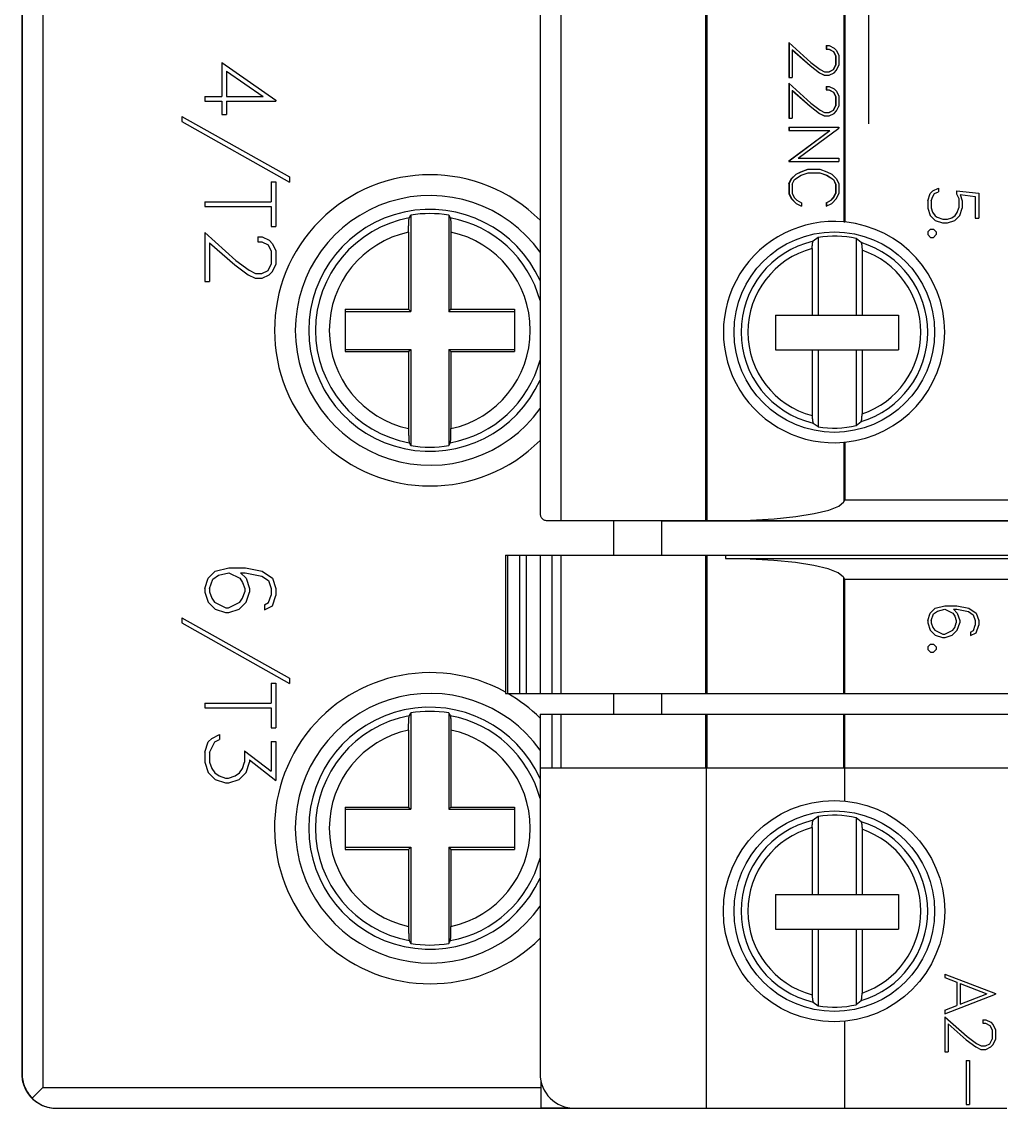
# Model space of a CAD drawing. Header units: millimetres. Extents: x -72 to 2978, y -1067 to 2817.
# Drawn here: x 479.84 to 508.17, y 262.13 to 293.56 of the extents above; entities that cross this region are included whole.
import ezdxf

# ---------------------------------------------------------------- set-up
doc = ezdxf.new("R2010")
doc.units = ezdxf.units.MM
doc.layers.add('10000_FRONT', color=7, linetype='Continuous')

msp = doc.modelspace()

# ---------------------------------------------------------------- linework, layer by layer
msp.add_line((504.345, 290.605), (504.345, 297.454))
at = {"layer": '10000_FRONT', "color": 7, "linetype": 'Continuous', "lineweight": 25}
for p, q in [((495.435, 307.046), (495.435, 279.129)), ((499.619, 307.129), (499.619, 279.129)), ((499.653, 307.129), (499.653, 279.129)), ((480.455, 306.529), (480.455, 262.729)), ((479.845, 306.129), (479.845, 263.139)), ((479.855, 306.129), (479.855, 263.129)), ((494.835, 306.129), (494.835, 279.329)), ((503.616, 298.242), (503.616, 287.767)), ((503.651, 298.245), (503.651, 287.764)), ((502.029, 292.952), (502.029, 291.941)), ((502.029, 292.952), (502.662, 292.38)), ((502.035, 292.947), (502.035, 291.941)), ((502.125, 292.744), (502.125, 291.941)), ((502.125, 292.744), (502.641, 292.288)), ((502.125, 292.744), (502.131, 292.744)), ((502.131, 292.744), (502.647, 292.288)), ((503.11, 292.864), (503.11, 292.765)), ((503.11, 292.864), (503.197, 292.864)), ((503.11, 292.765), (503.195, 292.765)), ((503.115, 292.864), (503.115, 292.765)), ((503.189, 292.765), (503.316, 292.699)), ((503.195, 292.765), (503.322, 292.699)), ((503.197, 292.864), (503.338, 292.794)), ((503.316, 292.699), (503.38, 292.57)), ((503.316, 292.699), (503.322, 292.699)), ((503.322, 292.699), (503.386, 292.57)), ((503.338, 292.794), (503.408, 292.721)), ((503.408, 292.721), (503.477, 292.578)), ((485.629, 292.379), (485.629, 291.394)), ((485.629, 292.379), (487.197, 291.29)), ((502.641, 292.288), (502.913, 292.08)), ((502.641, 292.288), (502.647, 292.288)), ((502.647, 292.288), (502.919, 292.08)), ((502.662, 292.38), (502.93, 292.176)), ((503.316, 292.174), (503.38, 292.304)), ((503.322, 292.174), (503.386, 292.304)), ((503.38, 292.57), (503.38, 292.304)), ((503.38, 292.57), (503.386, 292.57)), ((503.38, 292.304), (503.386, 292.304)), ((503.386, 292.57), (503.386, 292.304)), ((503.407, 292.153), (503.477, 292.296)), ((503.477, 292.578), (503.477, 292.296)), ((485.766, 292.13), (485.766, 291.394)), ((485.766, 292.13), (486.825, 291.394)), ((502.913, 292.08), (503.052, 292.009)), ((502.913, 292.08), (502.919, 292.08)), ((502.919, 292.08), (503.058, 292.009)), ((502.93, 292.176), (503.062, 292.11)), ((503.052, 292.009), (503.195, 292.009)), ((503.062, 292.11), (503.195, 292.11)), ((503.189, 292.11), (503.316, 292.174)), ((503.195, 292.11), (503.322, 292.174)), ((503.195, 292.009), (503.336, 292.08)), ((503.316, 292.174), (503.322, 292.174)), ((503.336, 292.08), (503.407, 292.153)), ((502.029, 291.941), (502.125, 291.941)), ((502.029, 291.775), (502.029, 290.764)), ((502.029, 291.775), (502.662, 291.203)), ((502.035, 291.769), (502.035, 290.764)), ((503.11, 291.687), (503.11, 291.587)), ((503.11, 291.687), (503.197, 291.687)), ((503.115, 291.687), (503.115, 291.587)), ((503.197, 291.687), (503.338, 291.617)), ((485.139, 291.394), (485.139, 291.257)), ((485.139, 291.394), (485.629, 291.394)), ((485.766, 291.394), (486.825, 291.394)), ((502.125, 291.567), (502.125, 290.764)), ((502.125, 291.567), (502.641, 291.111)), ((502.125, 291.567), (502.131, 291.567)), ((502.131, 291.567), (502.647, 291.111)), ((503.11, 291.587), (503.195, 291.587)), ((503.189, 291.587), (503.316, 291.522)), ((503.195, 291.587), (503.322, 291.522)), ((503.316, 291.522), (503.38, 291.393)), ((503.316, 291.522), (503.322, 291.522)), ((503.322, 291.522), (503.386, 291.393)), ((503.338, 291.617), (503.408, 291.544)), ((503.38, 291.393), (503.38, 291.127)), ((503.38, 291.393), (503.386, 291.393)), ((503.386, 291.393), (503.386, 291.127)), ((503.408, 291.544), (503.477, 291.401)), ((503.477, 291.401), (503.477, 291.118)), ((485.139, 291.257), (485.629, 291.257)), ((485.629, 291.257), (485.629, 290.873)), ((485.766, 291.257), (485.766, 290.873)), ((485.766, 291.257), (487.197, 291.257)), ((487.197, 291.29), (487.197, 291.257)), ((502.641, 291.111), (502.913, 290.903)), ((502.641, 291.111), (502.647, 291.111)), ((502.647, 291.111), (502.919, 290.903)), ((502.662, 291.203), (502.93, 290.999)), ((503.316, 290.997), (503.38, 291.127)), ((503.322, 290.997), (503.386, 291.127)), ((503.38, 291.127), (503.386, 291.127)), ((503.407, 290.976), (503.477, 291.118)), ((484.473, 290.819), (484.473, 290.67)), ((484.473, 290.819), (487.589, 289.065)), ((485.629, 290.873), (485.766, 290.873)), ((502.029, 290.764), (502.125, 290.764)), ((502.913, 290.903), (503.052, 290.832)), ((502.913, 290.903), (502.919, 290.903)), ((502.919, 290.903), (503.058, 290.832)), ((502.93, 290.999), (503.062, 290.933)), ((503.052, 290.832), (503.195, 290.832)), ((503.062, 290.933), (503.195, 290.933)), ((503.189, 290.933), (503.316, 290.997)), ((503.195, 290.933), (503.322, 290.997)), ((503.195, 290.832), (503.336, 290.903)), ((503.316, 290.997), (503.322, 290.997)), ((503.336, 290.903), (503.407, 290.976)), ((484.473, 290.67), (487.589, 288.918)), ((502.029, 290.505), (502.029, 290.407)), ((502.029, 290.505), (503.477, 290.505)), ((502.029, 289.537), (503.212, 290.407)), ((502.029, 290.407), (503.218, 290.407)), ((502.035, 290.505), (502.035, 290.407)), ((502.035, 289.537), (503.218, 290.407)), ((502.294, 289.611), (503.477, 290.482)), ((503.477, 290.505), (503.477, 290.482)), ((502.029, 289.537), (502.029, 289.513)), ((502.029, 289.537), (502.035, 289.537)), ((502.029, 289.513), (503.477, 289.513)), ((502.035, 289.537), (502.035, 289.513)), ((502.294, 289.611), (503.477, 289.611)), ((503.477, 289.611), (503.477, 289.513)), ((502.099, 289.008), (502.237, 289.149)), ((502.104, 289.008), (502.243, 289.149)), ((502.237, 289.149), (502.376, 289.217)), ((502.237, 289.149), (502.243, 289.149)), ((502.243, 289.149), (502.382, 289.217)), ((502.376, 289.217), (502.582, 289.287)), ((502.376, 289.217), (502.382, 289.217)), ((502.382, 289.217), (502.588, 289.287)), ((502.389, 289.122), (502.586, 289.189)), ((502.582, 289.287), (502.923, 289.287)), ((502.586, 289.189), (502.926, 289.189)), ((502.92, 289.189), (503.117, 289.122)), ((502.923, 289.287), (503.13, 289.217)), ((502.926, 289.189), (503.123, 289.122)), ((503.13, 289.217), (503.269, 289.149)), ((503.269, 289.149), (503.407, 289.008)), ((487.06, 288.922), (487.06, 288.346)), ((487.06, 288.922), (487.197, 288.922)), ((487.197, 288.922), (487.197, 287.633)), ((487.589, 289.065), (487.589, 288.918)), ((502.029, 288.865), (502.099, 289.008)), ((502.029, 288.865), (502.029, 288.583)), ((502.029, 288.865), (502.035, 288.865)), ((502.035, 288.865), (502.104, 289.008)), ((502.035, 288.865), (502.035, 288.583)), ((502.099, 289.008), (502.104, 289.008)), ((502.125, 288.857), (502.19, 288.989)), ((502.125, 288.857), (502.125, 288.591)), ((502.19, 288.989), (502.389, 289.122)), ((503.117, 289.122), (503.316, 288.989)), ((503.117, 289.122), (503.123, 289.122)), ((503.123, 289.122), (503.322, 288.989)), ((503.316, 288.989), (503.38, 288.857)), ((503.316, 288.989), (503.322, 288.989)), ((503.322, 288.989), (503.386, 288.857)), ((503.38, 288.857), (503.38, 288.591)), ((503.38, 288.857), (503.386, 288.857)), ((503.386, 288.857), (503.386, 288.591)), ((503.407, 289.008), (503.477, 288.865)), ((503.477, 288.865), (503.477, 288.583)), ((502.029, 288.583), (502.098, 288.439)), ((502.029, 288.583), (502.035, 288.583)), ((502.035, 288.583), (502.104, 288.439)), ((502.125, 288.591), (502.191, 288.459)), ((503.314, 288.459), (503.38, 288.591)), ((503.32, 288.459), (503.386, 288.591)), ((503.38, 288.591), (503.386, 288.591)), ((503.408, 288.439), (503.477, 288.583)), ((506.048, 288.376), (506.118, 288.588)), ((506.118, 288.588), (506.19, 288.662)), ((506.146, 288.372), (506.192, 288.503)), ((506.19, 288.662), (506.352, 288.743)), ((506.192, 288.503), (506.245, 288.586)), ((506.245, 288.586), (506.352, 288.639)), ((506.352, 288.743), (506.352, 288.639)), ((506.875, 288.666), (506.875, 288.576)), ((506.875, 288.666), (507.518, 288.594)), ((506.875, 288.576), (506.944, 288.439)), ((506.982, 288.561), (507.042, 288.376)), ((506.982, 288.561), (507.42, 288.498)), ((507.42, 288.498), (507.42, 287.878)), ((507.518, 288.594), (507.518, 287.878)), ((485.139, 288.346), (485.139, 288.209)), ((485.139, 288.346), (487.06, 288.346)), ((485.139, 288.209), (487.06, 288.209)), ((487.06, 288.209), (487.06, 287.633)), ((502.098, 288.439), (502.236, 288.299)), ((502.098, 288.439), (502.104, 288.439)), ((502.104, 288.439), (502.242, 288.299)), ((502.191, 288.459), (502.256, 288.394)), ((502.236, 288.299), (502.396, 288.218)), ((502.236, 288.299), (502.242, 288.299)), ((502.242, 288.299), (502.396, 288.221)), ((502.256, 288.394), (502.396, 288.322)), ((502.396, 288.322), (502.396, 288.218)), ((503.11, 288.322), (503.25, 288.394)), ((503.11, 288.322), (503.11, 288.218)), ((503.11, 288.322), (503.115, 288.322)), ((503.11, 288.218), (503.27, 288.299)), ((503.115, 288.322), (503.256, 288.394)), ((503.115, 288.322), (503.115, 288.221)), ((503.25, 288.394), (503.314, 288.459)), ((503.25, 288.394), (503.256, 288.394)), ((503.256, 288.394), (503.32, 288.459)), ((503.27, 288.299), (503.408, 288.439)), ((503.314, 288.459), (503.32, 288.459)), ((506.048, 288.376), (506.048, 288.166)), ((506.146, 288.372), (506.146, 288.17)), ((506.944, 288.439), (506.944, 288.17)), ((507.042, 288.376), (507.042, 288.166)), ((491.047, 287.864), (491.048, 287.871)), ((491.048, 287.871), (491.05, 287.876)), ((491.05, 287.876), (491.051, 287.88)), ((491.051, 287.88), (491.057, 287.891)), ((491.057, 287.891), (491.064, 287.903)), ((491.064, 287.903), (491.07, 287.915)), ((491.07, 287.915), (491.076, 287.926)), ((491.076, 287.926), (491.082, 287.938)), ((491.082, 287.938), (491.089, 287.95)), ((491.089, 287.95), (491.095, 287.962)), ((491.095, 287.962), (491.095, 285.179)), ((492.195, 287.962), (492.195, 285.179)), ((492.195, 287.962), (492.201, 287.95)), ((492.201, 287.95), (492.208, 287.938)), ((492.208, 287.938), (492.214, 287.926)), ((492.214, 287.926), (492.22, 287.915)), ((492.22, 287.915), (492.226, 287.903)), ((492.226, 287.903), (492.233, 287.891)), ((492.233, 287.891), (492.239, 287.88)), ((492.239, 287.88), (492.24, 287.875)), ((492.24, 287.875), (492.242, 287.868)), ((506.048, 288.166), (506.119, 287.955)), ((506.119, 287.955), (506.262, 287.811)), ((506.146, 288.17), (506.187, 288.045)), ((506.187, 288.045), (506.263, 287.94)), ((506.263, 287.94), (506.322, 287.9)), ((506.322, 287.9), (506.478, 287.841)), ((506.612, 287.841), (506.744, 287.886)), ((506.744, 287.886), (506.837, 287.947)), ((506.828, 287.811), (506.972, 287.955)), ((506.837, 287.947), (506.899, 288.039)), ((506.899, 288.039), (506.944, 288.17)), ((506.972, 287.955), (507.042, 288.166)), ((507.42, 287.878), (507.518, 287.878)), ((487.06, 287.633), (487.197, 287.633)), ((491.032, 287.548), (491.033, 287.574)), ((491.033, 287.599), (491.034, 287.623)), ((491.033, 287.574), (491.033, 287.599)), ((491.034, 287.646), (491.035, 287.67)), ((491.034, 287.623), (491.034, 287.646)), ((491.035, 287.693), (491.036, 287.715)), ((491.035, 287.67), (491.035, 287.693)), ((491.036, 287.715), (491.037, 287.736)), ((491.037, 287.736), (491.038, 287.755)), ((491.038, 287.755), (491.039, 287.773)), ((491.039, 287.773), (491.04, 287.79)), ((491.04, 287.79), (491.041, 287.806)), ((491.041, 287.806), (491.042, 287.821)), ((491.042, 287.821), (491.043, 287.834)), ((491.043, 287.834), (491.045, 287.846)), ((491.045, 287.846), (491.046, 287.856)), ((491.046, 287.856), (491.047, 287.864)), ((492.242, 287.868), (492.244, 287.859)), ((492.244, 287.859), (492.245, 287.848)), ((492.245, 287.848), (492.247, 287.834)), ((492.247, 287.834), (492.248, 287.817)), ((492.248, 287.817), (492.249, 287.799)), ((492.249, 287.799), (492.251, 287.778)), ((492.251, 287.778), (492.252, 287.757)), ((492.252, 287.757), (492.253, 287.734)), ((492.253, 287.734), (492.254, 287.708)), ((492.254, 287.708), (492.255, 287.681)), ((492.255, 287.681), (492.256, 287.652)), ((492.256, 287.652), (492.256, 287.624)), ((492.256, 287.624), (492.257, 287.595)), ((492.257, 287.595), (492.257, 287.564)), ((492.257, 287.564), (492.258, 287.532)), ((503.616, 287.767), (503.621, 287.766)), ((503.621, 287.766), (503.626, 287.766)), ((503.626, 287.766), (503.631, 287.765)), ((503.631, 287.765), (503.636, 287.765)), ((503.636, 287.765), (503.641, 287.764)), ((503.641, 287.764), (503.646, 287.764)), ((503.646, 287.764), (503.651, 287.764)), ((506.048, 287.478), (506.127, 287.556)), ((506.127, 287.556), (506.207, 287.556)), ((506.207, 287.556), (506.286, 287.478)), ((506.262, 287.811), (506.474, 287.741)), ((506.474, 287.741), (506.616, 287.741)), ((506.478, 287.841), (506.612, 287.841)), ((506.616, 287.741), (506.828, 287.811)), ((485.139, 287.455), (485.139, 286.04)), ((485.139, 287.455), (486.039, 286.653)), ((486.675, 287.331), (486.675, 287.192)), ((486.675, 287.331), (486.799, 287.331)), ((486.799, 287.331), (487, 287.234)), ((491.032, 287.521), (491.032, 287.548)), ((491.032, 287.495), (491.032, 287.521)), ((491.032, 287.47), (491.032, 287.495)), ((491.032, 287.47), (491.032, 285.242)), ((492.258, 287.532), (492.258, 287.501)), ((492.258, 287.501), (492.258, 287.47)), ((492.258, 287.47), (492.258, 285.242)), ((502.875, 287.315), (502.734, 287.209)), ((502.875, 287.315), (502.875, 285.064)), ((503.975, 287.282), (503.975, 285.064)), ((504.116, 287.167), (503.975, 287.282)), ((506.048, 287.478), (506.048, 287.397)), ((506.048, 287.397), (506.127, 287.319)), ((506.127, 287.319), (506.207, 287.319)), ((506.207, 287.319), (506.286, 287.397)), ((506.286, 287.478), (506.286, 287.397)), ((485.276, 287.164), (485.276, 286.04)), ((485.276, 287.164), (486.009, 286.525)), ((486.675, 287.192), (486.788, 287.192)), ((486.788, 287.192), (486.969, 287.101)), ((486.969, 287.101), (487.06, 286.92)), ((487, 287.234), (487.099, 287.132)), ((487.099, 287.132), (487.197, 286.931)), ((487.197, 286.931), (487.197, 286.536)), ((502.705, 287.022), (502.706, 287.036)), ((502.705, 287.009), (502.705, 287.022)), ((502.705, 286.996), (502.705, 287.009)), ((502.705, 286.996), (502.705, 285.064)), ((502.706, 287.05), (502.707, 287.063)), ((502.706, 287.036), (502.706, 287.05)), ((502.707, 287.075), (502.708, 287.087)), ((502.707, 287.063), (502.707, 287.075)), ((502.708, 287.087), (502.709, 287.099)), ((502.709, 287.099), (502.71, 287.111)), ((502.71, 287.111), (502.711, 287.122)), ((502.711, 287.122), (502.713, 287.133)), ((502.713, 287.133), (502.714, 287.143)), ((502.714, 287.143), (502.715, 287.152)), ((502.715, 287.152), (502.717, 287.161)), ((502.717, 287.161), (502.718, 287.17)), ((502.718, 287.17), (502.72, 287.178)), ((502.72, 287.178), (502.722, 287.185)), ((502.722, 287.185), (502.724, 287.191)), ((502.724, 287.191), (502.726, 287.196)), ((502.726, 287.196), (502.728, 287.2)), ((502.728, 287.2), (502.73, 287.204)), ((502.73, 287.204), (502.732, 287.207)), ((502.732, 287.207), (502.734, 287.209)), ((504.116, 287.167), (504.119, 287.164)), ((504.119, 287.164), (504.121, 287.16)), ((504.121, 287.16), (504.124, 287.154)), ((504.124, 287.154), (504.126, 287.148)), ((504.126, 287.148), (504.128, 287.14)), ((504.128, 287.14), (504.13, 287.131)), ((504.13, 287.131), (504.132, 287.121)), ((504.132, 287.121), (504.134, 287.11)), ((504.134, 287.11), (504.136, 287.099)), ((504.136, 287.099), (504.138, 287.086)), ((504.138, 287.086), (504.139, 287.073)), ((504.139, 287.073), (504.14, 287.058)), ((504.14, 287.058), (504.142, 287.043)), ((504.142, 287.043), (504.143, 287.029)), ((504.143, 287.029), (504.143, 287.013)), ((504.143, 287.013), (504.144, 286.997)), ((504.144, 286.997), (504.145, 286.98)), ((504.145, 286.98), (504.145, 286.964)), ((504.145, 286.964), (504.145, 286.948)), ((504.145, 286.948), (504.145, 285.064)), ((486.039, 286.653), (486.42, 286.368)), ((487.06, 286.92), (487.06, 286.548)), ((486.009, 286.525), (486.396, 286.234)), ((486.42, 286.368), (486.607, 286.276)), ((486.788, 286.276), (486.969, 286.365)), ((486.969, 286.365), (487.06, 286.548)), ((486.997, 286.234), (487.098, 286.336)), ((487.098, 286.336), (487.197, 286.536)), ((485.139, 286.04), (485.276, 286.04)), ((486.396, 286.234), (486.593, 286.135)), ((486.593, 286.135), (486.797, 286.135)), ((486.607, 286.276), (486.788, 286.276)), ((486.797, 286.135), (486.997, 286.234)), ((489.195, 285.242), (489.195, 284.016)), ((489.195, 285.242), (491.032, 285.242)), ((489.195, 285.179), (491.095, 285.179)), ((491.032, 285.242), (491.095, 285.179)), ((492.195, 285.179), (492.258, 285.242)), ((492.195, 285.179), (494.095, 285.179)), ((492.258, 285.242), (494.095, 285.242)), ((494.095, 285.242), (494.095, 284.016)), ((501.645, 285.064), (501.645, 284.064)), ((501.645, 285.064), (502.705, 285.064)), ((502.705, 285.064), (502.875, 285.064)), ((502.875, 285.064), (503.975, 285.064)), ((503.975, 285.064), (504.145, 285.064)), ((504.145, 285.064), (505.195, 285.064)), ((505.195, 285.064), (505.195, 284.064)), ((489.195, 284.079), (491.095, 284.079)), ((489.195, 284.016), (491.032, 284.016)), ((491.032, 284.016), (491.095, 284.079)), ((491.032, 284.016), (491.032, 281.789)), ((491.095, 284.079), (491.095, 281.297)), ((492.195, 284.079), (492.195, 281.297)), ((492.195, 284.079), (492.258, 284.016)), ((492.195, 284.079), (494.095, 284.079)), ((492.258, 284.016), (492.258, 281.789)), ((492.258, 284.016), (494.095, 284.016)), ((501.645, 284.064), (502.705, 284.064)), ((502.705, 284.064), (502.705, 282.162)), ((502.705, 284.064), (502.875, 284.064)), ((502.875, 284.064), (502.875, 281.844)), ((502.875, 284.064), (503.975, 284.064)), ((503.975, 284.064), (503.975, 281.876)), ((503.975, 284.064), (504.145, 284.064)), ((504.145, 284.064), (504.145, 282.211)), ((504.145, 284.064), (505.195, 284.064)), ((502.705, 282.162), (502.705, 282.147)), ((502.705, 282.147), (502.705, 282.13)), ((502.705, 282.13), (502.706, 282.114)), ((502.706, 282.114), (502.707, 282.098)), ((502.707, 282.098), (502.707, 282.083)), ((502.707, 282.083), (502.708, 282.068)), ((502.708, 282.068), (502.71, 282.054)), ((502.71, 282.054), (502.711, 282.04)), ((502.711, 282.04), (502.712, 282.026)), ((502.712, 282.026), (502.714, 282.014)), ((502.714, 282.014), (502.716, 282.003)), ((502.716, 282.003), (502.718, 281.993)), ((502.718, 281.993), (502.72, 281.983)), ((502.72, 281.983), (502.722, 281.974)), ((502.722, 281.974), (502.724, 281.967)), ((502.724, 281.967), (502.726, 281.961)), ((502.726, 281.961), (502.729, 281.956)), ((502.729, 281.956), (502.731, 281.952)), ((502.731, 281.952), (502.734, 281.949)), ((502.734, 281.949), (502.875, 281.844)), ((503.975, 281.876), (504.116, 281.992)), ((504.116, 281.992), (504.118, 281.994)), ((504.118, 281.994), (504.12, 281.997)), ((504.12, 281.997), (504.122, 282.001)), ((504.122, 282.001), (504.124, 282.006)), ((504.124, 282.006), (504.126, 282.011)), ((504.126, 282.011), (504.128, 282.018)), ((504.128, 282.018), (504.13, 282.025)), ((504.13, 282.025), (504.132, 282.033)), ((504.132, 282.033), (504.133, 282.042)), ((504.133, 282.042), (504.135, 282.051)), ((504.135, 282.051), (504.136, 282.061)), ((504.136, 282.061), (504.137, 282.071)), ((504.137, 282.071), (504.139, 282.082)), ((504.139, 282.082), (504.14, 282.094)), ((504.14, 282.094), (504.141, 282.106)), ((504.141, 282.106), (504.142, 282.118)), ((504.142, 282.118), (504.143, 282.13)), ((504.143, 282.143), (504.144, 282.156)), ((504.143, 282.13), (504.143, 282.143)), ((504.144, 282.17), (504.145, 282.184)), ((504.144, 282.156), (504.144, 282.17)), ((504.145, 282.197), (504.145, 282.211)), ((504.145, 282.184), (504.145, 282.197)), ((491.032, 281.789), (491.032, 281.758)), ((491.032, 281.758), (491.032, 281.726)), ((491.032, 281.726), (491.033, 281.694)), ((491.033, 281.694), (491.033, 281.663)), ((491.033, 281.663), (491.034, 281.634)), ((491.034, 281.634), (491.034, 281.606)), ((491.034, 281.606), (491.035, 281.578)), ((492.254, 281.566), (492.255, 281.589)), ((492.255, 281.589), (492.256, 281.612)), ((492.256, 281.635), (492.257, 281.659)), ((492.256, 281.612), (492.256, 281.635)), ((492.257, 281.711), (492.258, 281.737)), ((492.257, 281.684), (492.257, 281.711)), ((492.257, 281.659), (492.257, 281.684)), ((492.258, 281.763), (492.258, 281.789)), ((492.258, 281.737), (492.258, 281.763)), ((491.035, 281.578), (491.036, 281.55)), ((491.036, 281.55), (491.037, 281.525)), ((491.037, 281.525), (491.038, 281.501)), ((491.038, 281.501), (491.039, 281.48)), ((491.039, 281.48), (491.041, 281.46)), ((491.041, 281.46), (491.042, 281.441)), ((491.042, 281.441), (491.043, 281.425)), ((491.043, 281.425), (491.045, 281.411)), ((491.045, 281.411), (491.046, 281.4)), ((491.046, 281.4), (491.048, 281.39)), ((491.048, 281.39), (491.05, 281.383)), ((491.05, 281.383), (491.051, 281.378)), ((491.051, 281.378), (491.057, 281.367)), ((491.057, 281.367), (491.064, 281.355)), ((491.064, 281.355), (491.07, 281.344)), ((491.07, 281.344), (491.076, 281.332)), ((491.076, 281.332), (491.082, 281.32)), ((491.082, 281.32), (491.089, 281.308)), ((491.089, 281.308), (491.095, 281.297)), ((492.195, 281.297), (492.201, 281.308)), ((492.201, 281.308), (492.208, 281.32)), ((492.208, 281.32), (492.214, 281.332)), ((492.214, 281.332), (492.22, 281.344)), ((492.22, 281.344), (492.226, 281.355)), ((492.226, 281.355), (492.233, 281.367)), ((492.233, 281.367), (492.239, 281.378)), ((492.239, 281.378), (492.24, 281.382)), ((492.24, 281.382), (492.241, 281.387)), ((492.241, 281.387), (492.243, 281.394)), ((492.243, 281.394), (492.244, 281.403)), ((492.244, 281.403), (492.245, 281.412)), ((492.245, 281.412), (492.247, 281.424)), ((492.247, 281.424), (492.248, 281.437)), ((492.248, 281.437), (492.249, 281.452)), ((492.249, 281.452), (492.25, 281.468)), ((492.25, 281.468), (492.251, 281.486)), ((492.251, 281.486), (492.252, 281.503)), ((492.252, 281.503), (492.253, 281.522)), ((492.253, 281.522), (492.254, 281.543)), ((492.254, 281.543), (492.254, 281.566)), ((503.616, 281.392), (503.621, 281.392)), ((503.616, 281.392), (503.616, 279.669)), ((503.621, 281.392), (503.626, 281.392)), ((503.626, 281.392), (503.631, 281.393)), ((503.631, 281.393), (503.636, 281.393)), ((503.636, 281.393), (503.641, 281.394)), ((503.641, 281.394), (503.646, 281.394)), ((503.646, 281.394), (503.651, 281.395)), ((503.651, 281.395), (503.651, 279.729)), ((503.631, 279.695), (503.636, 279.704)), ((503.636, 279.704), (503.641, 279.712)), ((503.641, 279.712), (503.646, 279.721)), ((503.646, 279.721), (503.651, 279.729)), ((503.651, 279.729), (541.019, 279.729)), ((503.616, 279.669), (503.621, 279.678)), ((503.621, 279.678), (503.626, 279.687)), ((503.626, 279.687), (503.631, 279.695)), ((494.835, 279.329), (494.836, 279.311)), ((494.836, 279.311), (494.838, 279.293)), ((494.838, 279.293), (494.843, 279.275)), ((494.843, 279.275), (494.849, 279.257)), ((494.849, 279.257), (494.857, 279.239)), ((494.857, 279.239), (494.866, 279.222)), ((494.866, 279.222), (494.878, 279.205)), ((494.878, 279.205), (494.891, 279.19)), ((494.891, 279.19), (494.906, 279.176)), ((494.906, 279.176), (494.923, 279.163)), ((494.923, 279.163), (494.942, 279.152)), ((494.942, 279.152), (494.963, 279.143)), ((494.963, 279.143), (494.985, 279.135)), ((494.985, 279.135), (495.009, 279.131)), ((495.009, 279.131), (495.035, 279.129)), ((495.035, 279.129), (549.635, 279.129)), ((496.955, 279.129), (496.955, 278.129)), ((498.345, 279.129), (498.345, 278.129)), ((498.345, 279.119), (546.345, 279.119)), ((493.835, 278.129), (493.835, 274.129)), ((493.835, 278.129), (550.835, 278.129)), ((493.889, 278.129), (493.889, 274.129)), ((494.235, 278.129), (494.235, 274.129)), ((494.435, 278.129), (494.435, 274.129)), ((494.835, 278.129), (494.835, 274.129)), ((495.171, 278.129), (495.171, 274.129)), ((495.435, 278.129), (495.435, 274.129)), ((499.619, 278.129), (499.619, 274.129)), ((499.653, 278.129), (499.653, 274.129)), ((500.196, 278.129), (500.196, 278.029)), ((500.196, 278.029), (544.474, 278.029)), ((485.238, 277.459), (485.437, 277.66)), ((485.372, 277.435), (485.535, 277.545)), ((485.437, 277.66), (485.83, 277.758)), ((485.535, 277.545), (485.831, 277.619)), ((485.83, 277.758), (486.315, 277.758)), ((485.831, 277.619), (486.155, 277.457)), ((486.172, 277.619), (486.331, 277.459)), ((486.172, 277.619), (486.309, 277.619)), ((486.309, 277.619), (486.784, 277.522)), ((486.315, 277.758), (486.8, 277.663)), ((486.784, 277.522), (486.978, 277.394)), ((486.8, 277.663), (487.098, 277.462)), ((485.139, 277.163), (485.238, 277.459)), ((485.279, 277.158), (485.372, 277.435)), ((486.155, 277.457), (486.228, 277.341)), ((486.228, 277.341), (486.292, 277.158)), ((486.331, 277.459), (486.43, 277.163)), ((486.978, 277.394), (487.058, 277.158)), ((487.098, 277.462), (487.197, 277.163)), ((503.605, 277.489), (503.605, 274.129)), ((503.605, 277.489), (503.61, 277.48)), ((503.61, 277.48), (503.615, 277.472)), ((503.615, 277.472), (503.62, 277.463)), ((503.62, 277.463), (503.625, 277.455)), ((503.625, 277.455), (503.63, 277.446)), ((503.63, 277.446), (503.635, 277.438)), ((503.635, 277.438), (503.64, 277.429)), ((503.64, 277.429), (503.64, 274.129)), ((503.64, 277.429), (541.03, 277.429)), ((485.139, 277.163), (485.139, 277.061)), ((485.139, 277.061), (485.238, 276.765)), ((485.279, 277.158), (485.279, 277.067)), ((485.279, 277.067), (485.343, 276.883)), ((485.343, 276.883), (485.417, 276.768)), ((486.155, 276.768), (486.228, 276.883)), ((486.228, 276.883), (486.292, 277.067)), ((486.292, 277.158), (486.292, 277.067)), ((486.331, 276.765), (486.43, 277.061)), ((486.43, 277.163), (486.43, 277.061)), ((486.983, 276.754), (487.058, 276.972)), ((487.058, 277.158), (487.058, 276.972)), ((487.098, 276.663), (487.197, 276.965)), ((487.197, 277.163), (487.197, 276.965)), ((485.238, 276.765), (485.437, 276.564)), ((485.417, 276.768), (485.743, 276.606)), ((485.437, 276.564), (485.733, 276.466)), ((485.743, 276.606), (485.828, 276.606)), ((485.828, 276.606), (486.155, 276.768)), ((485.835, 276.466), (486.131, 276.564)), ((486.131, 276.564), (486.331, 276.765)), ((486.865, 276.694), (486.983, 276.754)), ((486.865, 276.694), (486.865, 276.548)), ((486.865, 276.548), (487.098, 276.663)), ((506.119, 276.451), (506.261, 276.594)), ((506.261, 276.594), (506.541, 276.664)), ((506.33, 276.512), (506.542, 276.565)), ((506.541, 276.664), (506.888, 276.664)), ((506.542, 276.565), (506.773, 276.449)), ((506.786, 276.565), (506.9, 276.451)), ((506.786, 276.565), (506.883, 276.565)), ((506.883, 276.565), (507.223, 276.496)), ((506.888, 276.664), (507.234, 276.596)), ((507.234, 276.596), (507.447, 276.453)), ((484.473, 276.319), (484.473, 276.17)), ((484.473, 276.319), (487.589, 274.565)), ((485.733, 276.466), (485.835, 276.466)), ((506.048, 276.239), (506.119, 276.451)), ((506.147, 276.235), (506.214, 276.433)), ((506.214, 276.433), (506.33, 276.512)), ((506.773, 276.449), (506.826, 276.366)), ((506.826, 276.366), (506.871, 276.235)), ((506.9, 276.451), (506.97, 276.239)), ((507.223, 276.496), (507.361, 276.404)), ((507.361, 276.404), (507.419, 276.235)), ((507.447, 276.453), (507.518, 276.239)), ((484.473, 276.17), (487.589, 274.418)), ((506.048, 276.239), (506.048, 276.166)), ((506.048, 276.166), (506.119, 275.955)), ((506.119, 275.955), (506.261, 275.811)), ((506.147, 276.235), (506.147, 276.17)), ((506.147, 276.17), (506.193, 276.039)), ((506.193, 276.039), (506.246, 275.957)), ((506.246, 275.957), (506.48, 275.841)), ((506.54, 275.841), (506.773, 275.957)), ((506.756, 275.811), (506.9, 275.955)), ((506.773, 275.957), (506.826, 276.039)), ((506.826, 276.039), (506.871, 276.17)), ((506.871, 276.235), (506.871, 276.17)), ((506.9, 275.955), (506.97, 276.166)), ((506.97, 276.239), (506.97, 276.166)), ((507.281, 275.904), (507.365, 275.947)), ((507.365, 275.947), (507.419, 276.102)), ((507.419, 276.235), (507.419, 276.102)), ((507.447, 275.882), (507.518, 276.098)), ((507.518, 276.239), (507.518, 276.098)), ((506.261, 275.811), (506.472, 275.741)), ((506.472, 275.741), (506.545, 275.741)), ((506.48, 275.841), (506.54, 275.841)), ((506.545, 275.741), (506.756, 275.811)), ((507.281, 275.904), (507.281, 275.8)), ((507.281, 275.8), (507.447, 275.882)), ((506.048, 275.478), (506.127, 275.556)), ((506.048, 275.478), (506.048, 275.397)), ((506.048, 275.397), (506.127, 275.319)), ((506.127, 275.556), (506.207, 275.556)), ((506.127, 275.319), (506.207, 275.319)), ((506.207, 275.556), (506.286, 275.478)), ((506.207, 275.319), (506.286, 275.397)), ((506.286, 275.478), (506.286, 275.397)), ((487.06, 274.422), (487.06, 273.846)), ((487.06, 274.422), (487.197, 274.422)), ((487.197, 274.422), (487.197, 273.133)), ((487.589, 274.565), (487.589, 274.418)), ((493.835, 274.129), (510.335, 274.129)), ((496.955, 274.129), (496.955, 273.529)), ((498.345, 274.129), (498.345, 273.529)), ((485.139, 273.846), (485.139, 273.709)), ((485.139, 273.846), (487.06, 273.846)), ((485.139, 273.709), (487.06, 273.709)), ((487.06, 273.709), (487.06, 273.133)), ((491.041, 273.406), (491.042, 273.421)), ((491.042, 273.421), (491.043, 273.434)), ((491.043, 273.434), (491.045, 273.446)), ((491.045, 273.446), (491.046, 273.456)), ((491.046, 273.456), (491.047, 273.464)), ((491.047, 273.464), (491.048, 273.471)), ((491.048, 273.471), (491.05, 273.476)), ((491.05, 273.476), (491.051, 273.48)), ((491.051, 273.48), (491.057, 273.491)), ((491.057, 273.491), (491.064, 273.503)), ((491.064, 273.503), (491.07, 273.515)), ((491.07, 273.515), (491.076, 273.526)), ((491.076, 273.526), (491.082, 273.538)), ((491.082, 273.538), (491.089, 273.55)), ((491.089, 273.55), (491.095, 273.562)), ((491.095, 273.562), (491.095, 270.779)), ((492.195, 273.562), (492.195, 270.779)), ((492.195, 273.562), (492.201, 273.55)), ((492.201, 273.55), (492.208, 273.538)), ((492.208, 273.538), (492.214, 273.526)), ((492.214, 273.526), (492.22, 273.515)), ((492.22, 273.515), (492.226, 273.503)), ((492.226, 273.503), (492.233, 273.491)), ((492.233, 273.491), (492.239, 273.48)), ((492.239, 273.48), (492.24, 273.475)), ((492.24, 273.475), (492.242, 273.468)), ((492.242, 273.468), (492.244, 273.459)), ((492.244, 273.459), (492.245, 273.448)), ((492.245, 273.448), (492.247, 273.434)), ((492.247, 273.434), (492.248, 273.417)), ((492.248, 273.417), (492.249, 273.399)), ((494.835, 273.529), (494.835, 271.979)), ((494.835, 273.529), (509.735, 273.529)), ((495.171, 273.529), (495.171, 271.979)), ((495.435, 273.529), (495.435, 271.979)), ((499.619, 273.529), (499.619, 271.979)), ((499.653, 273.529), (499.653, 271.979)), ((503.605, 273.529), (503.605, 271.979)), ((503.64, 273.529), (503.64, 271.979)), ((487.06, 273.133), (487.197, 273.133)), ((491.032, 273.148), (491.033, 273.174)), ((491.032, 273.121), (491.032, 273.148)), ((491.032, 273.095), (491.032, 273.121)), ((491.033, 273.199), (491.034, 273.223)), ((491.033, 273.174), (491.033, 273.199)), ((491.034, 273.246), (491.035, 273.27)), ((491.034, 273.223), (491.034, 273.246)), ((491.035, 273.293), (491.036, 273.315)), ((491.035, 273.27), (491.035, 273.293)), ((491.036, 273.315), (491.037, 273.336)), ((491.037, 273.336), (491.038, 273.355)), ((491.038, 273.355), (491.039, 273.373)), ((491.039, 273.373), (491.04, 273.39)), ((491.04, 273.39), (491.041, 273.406)), ((492.249, 273.399), (492.251, 273.378)), ((492.251, 273.378), (492.252, 273.357)), ((492.252, 273.357), (492.253, 273.334)), ((492.253, 273.334), (492.254, 273.308)), ((492.254, 273.308), (492.255, 273.281)), ((492.255, 273.281), (492.256, 273.252)), ((492.256, 273.252), (492.256, 273.224)), ((492.256, 273.224), (492.257, 273.195)), ((492.257, 273.195), (492.257, 273.164)), ((492.257, 273.164), (492.258, 273.132)), ((492.258, 273.132), (492.258, 273.101)), ((492.258, 273.101), (492.258, 273.07)), ((485.237, 272.724), (485.338, 272.829)), ((485.338, 272.829), (485.565, 272.941)), ((485.43, 272.731), (485.565, 272.797)), ((485.565, 272.941), (485.565, 272.797)), ((491.032, 273.07), (491.032, 273.095)), ((491.032, 273.07), (491.032, 270.842)), ((492.258, 273.07), (492.258, 270.842)), ((485.139, 272.428), (485.237, 272.724)), ((485.276, 272.42), (485.43, 272.731)), ((487.06, 272.736), (487.06, 271.875)), ((487.06, 272.736), (487.197, 272.736)), ((487.197, 272.736), (487.197, 271.605)), ((485.139, 272.428), (485.139, 272.135)), ((485.276, 272.42), (485.276, 272.14)), ((486.29, 272.47), (486.29, 272.14)), ((486.29, 272.47), (487.06, 271.875)), ((486.43, 272.208), (486.43, 272.135)), ((486.43, 272.208), (487.197, 271.605)), ((485.139, 272.135), (485.238, 271.839)), ((485.276, 272.14), (485.341, 271.957)), ((485.341, 271.957), (485.425, 271.828)), ((486.143, 271.828), (486.227, 271.957)), ((486.227, 271.957), (486.29, 272.14)), ((486.331, 271.839), (486.43, 272.135)), ((494.835, 271.979), (494.835, 263.129)), ((494.835, 271.979), (508.535, 271.979)), ((499.638, 271.979), (499.638, 262.129)), ((503.635, 271.979), (503.635, 271.015)), ((485.238, 271.839), (485.437, 271.638)), ((485.425, 271.828), (485.554, 271.742)), ((485.437, 271.638), (485.733, 271.54)), ((485.554, 271.742), (485.739, 271.679)), ((485.733, 271.54), (485.835, 271.54)), ((485.739, 271.679), (485.829, 271.679)), ((485.829, 271.679), (486.013, 271.742)), ((485.835, 271.54), (486.131, 271.638)), ((486.013, 271.742), (486.143, 271.828)), ((486.131, 271.638), (486.331, 271.839)), ((489.195, 270.842), (489.195, 269.616)), ((489.195, 270.842), (491.032, 270.842)), ((489.195, 270.779), (491.095, 270.779)), ((491.032, 270.842), (491.095, 270.779)), ((492.195, 270.779), (492.258, 270.842)), ((492.195, 270.779), (494.095, 270.779)), ((492.258, 270.842), (494.095, 270.842)), ((494.095, 270.842), (494.095, 269.616)), ((502.705, 270.272), (502.706, 270.286)), ((502.705, 270.259), (502.705, 270.272)), ((502.706, 270.3), (502.707, 270.313)), ((502.706, 270.286), (502.706, 270.3)), ((502.707, 270.325), (502.708, 270.337)), ((502.707, 270.313), (502.707, 270.325)), ((502.708, 270.337), (502.709, 270.349)), ((502.709, 270.349), (502.71, 270.361)), ((502.71, 270.361), (502.711, 270.372)), ((502.711, 270.372), (502.713, 270.383)), ((502.713, 270.383), (502.714, 270.393)), ((502.714, 270.393), (502.715, 270.402)), ((502.715, 270.402), (502.717, 270.411)), ((502.717, 270.411), (502.718, 270.42)), ((502.718, 270.42), (502.72, 270.428)), ((502.72, 270.428), (502.722, 270.435)), ((502.722, 270.435), (502.724, 270.441)), ((502.724, 270.441), (502.726, 270.446)), ((502.726, 270.446), (502.728, 270.45)), ((502.728, 270.45), (502.73, 270.454)), ((502.73, 270.454), (502.732, 270.457)), ((502.732, 270.457), (502.734, 270.459)), ((502.875, 270.565), (502.734, 270.459)), ((502.875, 270.565), (502.875, 268.314)), ((503.975, 270.532), (503.975, 268.314)), ((504.116, 270.417), (503.975, 270.532)), ((504.116, 270.417), (504.119, 270.414)), ((504.119, 270.414), (504.121, 270.41)), ((504.121, 270.41), (504.124, 270.404)), ((504.124, 270.404), (504.126, 270.398)), ((504.126, 270.398), (504.128, 270.39)), ((504.128, 270.39), (504.13, 270.381)), ((504.13, 270.381), (504.132, 270.371)), ((504.132, 270.371), (504.134, 270.36)), ((504.134, 270.36), (504.136, 270.349)), ((504.136, 270.349), (504.138, 270.336)), ((504.138, 270.336), (504.139, 270.323)), ((504.139, 270.323), (504.14, 270.308)), ((504.14, 270.308), (504.142, 270.293)), ((504.142, 270.293), (504.143, 270.279)), ((504.143, 270.279), (504.143, 270.263)), ((502.705, 270.246), (502.705, 270.259)), ((502.705, 270.246), (502.705, 268.314)), ((504.143, 270.263), (504.144, 270.247)), ((504.144, 270.247), (504.145, 270.23)), ((504.145, 270.23), (504.145, 270.214)), ((504.145, 270.214), (504.145, 270.198)), ((504.145, 270.198), (504.145, 268.314)), ((489.195, 269.679), (491.095, 269.679)), ((491.032, 269.616), (491.095, 269.679)), ((491.095, 269.679), (491.095, 266.897)), ((492.195, 269.679), (492.195, 266.897)), ((492.195, 269.679), (492.258, 269.616)), ((492.195, 269.679), (494.095, 269.679)), ((489.195, 269.616), (491.032, 269.616)), ((491.032, 269.616), (491.032, 267.389)), ((492.258, 269.616), (492.258, 267.389)), ((492.258, 269.616), (494.095, 269.616)), ((501.645, 268.314), (501.645, 267.314)), ((501.645, 268.314), (502.705, 268.314)), ((502.705, 268.314), (502.875, 268.314)), ((502.875, 268.314), (503.975, 268.314)), ((503.975, 268.314), (504.145, 268.314)), ((504.145, 268.314), (505.195, 268.314)), ((505.195, 268.314), (505.195, 267.314)), ((491.032, 267.389), (491.032, 267.358)), ((491.032, 267.358), (491.032, 267.326)), ((491.032, 267.326), (491.033, 267.294)), ((491.033, 267.294), (491.033, 267.263)), ((491.033, 267.263), (491.034, 267.234)), ((491.034, 267.234), (491.034, 267.206)), ((491.034, 267.206), (491.035, 267.178)), ((491.035, 267.178), (491.036, 267.15)), ((491.036, 267.15), (491.037, 267.125)), ((492.253, 267.122), (492.254, 267.143)), ((492.254, 267.166), (492.255, 267.189)), ((492.254, 267.143), (492.254, 267.166)), ((492.255, 267.189), (492.256, 267.212)), ((492.256, 267.235), (492.257, 267.259)), ((492.256, 267.212), (492.256, 267.235)), ((492.257, 267.311), (492.258, 267.337)), ((492.257, 267.284), (492.257, 267.311)), ((492.257, 267.259), (492.257, 267.284)), ((492.258, 267.363), (492.258, 267.389)), ((492.258, 267.337), (492.258, 267.363)), ((501.645, 267.314), (502.705, 267.314)), ((502.705, 267.314), (502.705, 265.412)), ((502.705, 267.314), (502.875, 267.314)), ((502.875, 267.314), (502.875, 265.094)), ((502.875, 267.314), (503.975, 267.314)), ((503.975, 267.314), (503.975, 265.126)), ((503.975, 267.314), (504.145, 267.314)), ((504.145, 267.314), (504.145, 265.461)), ((504.145, 267.314), (505.195, 267.314)), ((491.037, 267.125), (491.038, 267.101)), ((491.038, 267.101), (491.039, 267.08)), ((491.039, 267.08), (491.041, 267.06)), ((491.041, 267.06), (491.042, 267.041)), ((491.042, 267.041), (491.043, 267.025)), ((491.043, 267.025), (491.045, 267.011)), ((491.045, 267.011), (491.046, 267)), ((491.046, 267), (491.048, 266.99)), ((491.048, 266.99), (491.05, 266.983)), ((491.05, 266.983), (491.051, 266.978)), ((491.051, 266.978), (491.057, 266.967)), ((491.057, 266.967), (491.064, 266.955)), ((491.064, 266.955), (491.07, 266.944)), ((491.07, 266.944), (491.076, 266.932)), ((491.076, 266.932), (491.082, 266.92)), ((491.082, 266.92), (491.089, 266.908)), ((491.089, 266.908), (491.095, 266.897)), ((492.195, 266.897), (492.201, 266.908)), ((492.201, 266.908), (492.208, 266.92)), ((492.208, 266.92), (492.214, 266.932)), ((492.214, 266.932), (492.22, 266.944)), ((492.22, 266.944), (492.226, 266.955)), ((492.226, 266.955), (492.233, 266.967)), ((492.233, 266.967), (492.239, 266.978)), ((492.239, 266.978), (492.24, 266.982)), ((492.24, 266.982), (492.241, 266.987)), ((492.241, 266.987), (492.243, 266.994)), ((492.243, 266.994), (492.244, 267.003)), ((492.244, 267.003), (492.245, 267.012)), ((492.245, 267.012), (492.247, 267.024)), ((492.247, 267.024), (492.248, 267.037)), ((492.248, 267.037), (492.249, 267.052)), ((492.249, 267.052), (492.25, 267.068)), ((492.25, 267.068), (492.251, 267.086)), ((492.251, 267.086), (492.252, 267.103)), ((492.252, 267.103), (492.253, 267.122)), ((506.538, 266.01), (506.538, 265.907)), ((506.538, 266.01), (508.008, 265.448)), ((506.538, 265.907), (506.888, 265.772)), ((506.888, 265.772), (506.888, 265.102)), ((506.986, 265.735), (506.986, 265.14)), ((506.986, 265.735), (507.75, 265.437)), ((502.705, 265.412), (502.705, 265.397)), ((502.705, 265.397), (502.705, 265.38)), ((502.705, 265.38), (502.706, 265.364)), ((502.706, 265.364), (502.707, 265.348)), ((502.707, 265.348), (502.707, 265.333)), ((502.707, 265.333), (502.708, 265.318)), ((502.708, 265.318), (502.71, 265.304)), ((502.71, 265.304), (502.711, 265.29)), ((502.711, 265.29), (502.712, 265.276)), ((502.712, 265.276), (502.714, 265.264)), ((502.714, 265.264), (502.716, 265.253)), ((502.716, 265.253), (502.718, 265.243)), ((502.718, 265.243), (502.72, 265.233)), ((503.975, 265.126), (504.116, 265.242)), ((504.116, 265.242), (504.118, 265.244)), ((504.118, 265.244), (504.12, 265.247)), ((504.12, 265.247), (504.122, 265.251)), ((504.122, 265.251), (504.124, 265.256)), ((504.124, 265.256), (504.126, 265.261)), ((504.126, 265.261), (504.128, 265.268)), ((504.128, 265.268), (504.13, 265.275)), ((504.13, 265.275), (504.132, 265.283)), ((504.132, 265.283), (504.133, 265.292)), ((504.133, 265.292), (504.135, 265.301)), ((504.135, 265.301), (504.136, 265.311)), ((504.136, 265.311), (504.137, 265.321)), ((504.137, 265.321), (504.139, 265.332)), ((504.139, 265.332), (504.14, 265.344)), ((504.14, 265.344), (504.141, 265.356)), ((504.141, 265.356), (504.142, 265.368)), ((504.142, 265.368), (504.143, 265.38)), ((504.143, 265.393), (504.144, 265.406)), ((504.143, 265.38), (504.143, 265.393)), ((504.144, 265.42), (504.145, 265.434)), ((504.144, 265.406), (504.144, 265.42)), ((504.145, 265.447), (504.145, 265.461)), ((504.145, 265.434), (504.145, 265.447)), ((506.538, 264.865), (508.008, 265.427)), ((506.986, 265.14), (507.75, 265.437)), ((508.008, 265.448), (508.008, 265.427)), ((502.72, 265.233), (502.722, 265.224)), ((502.722, 265.224), (502.724, 265.217)), ((502.724, 265.217), (502.726, 265.211)), ((502.726, 265.211), (502.729, 265.206)), ((502.729, 265.206), (502.731, 265.202)), ((502.731, 265.202), (502.734, 265.199)), ((502.734, 265.199), (502.875, 265.094)), ((506.538, 264.966), (506.888, 265.102)), ((506.538, 264.966), (506.538, 264.865)), ((503.635, 264.643), (503.635, 262.129)), ((506.538, 264.775), (506.538, 263.764)), ((506.538, 264.775), (507.181, 264.203)), ((507.635, 264.687), (507.635, 264.587)), ((507.635, 264.687), (507.723, 264.687)), ((507.723, 264.687), (507.867, 264.617)), ((507.867, 264.617), (507.938, 264.544)), ((506.636, 264.567), (506.636, 263.764)), ((506.636, 264.567), (507.159, 264.111)), ((507.635, 264.587), (507.716, 264.587)), ((507.716, 264.587), (507.845, 264.522)), ((507.845, 264.522), (507.91, 264.393)), ((507.91, 264.393), (507.91, 264.127)), ((507.938, 264.544), (508.008, 264.401)), ((508.008, 264.401), (508.008, 264.118)), ((507.159, 264.111), (507.436, 263.903)), ((507.181, 264.203), (507.453, 263.999)), ((507.453, 263.999), (507.587, 263.933)), ((507.716, 263.933), (507.845, 263.997)), ((507.845, 263.997), (507.91, 264.127)), ((507.937, 263.976), (508.008, 264.118)), ((506.538, 263.764), (506.636, 263.764)), ((507.436, 263.903), (507.576, 263.832)), ((507.576, 263.832), (507.722, 263.832)), ((507.587, 263.933), (507.716, 263.933)), ((507.722, 263.832), (507.865, 263.903)), ((507.865, 263.903), (507.937, 263.976)), ((507.154, 263.51), (507.154, 262.243)), ((507.154, 263.51), (507.252, 263.51)), ((507.252, 263.51), (507.252, 262.243)), ((479.845, 263.139), (479.845, 263.129)), ((479.845, 263.129), (479.846, 263.085)), ((479.846, 263.085), (479.849, 263.04)), ((479.855, 263.129), (479.856, 263.081)), ((479.856, 263.081), (479.86, 263.032)), ((479.849, 263.04), (479.854, 262.995)), ((479.854, 262.995), (479.861, 262.949)), ((479.86, 263.032), (479.866, 262.983)), ((479.861, 262.949), (479.871, 262.903)), ((479.866, 262.983), (479.875, 262.933)), ((479.871, 262.903), (479.883, 262.857)), ((479.875, 262.933), (479.886, 262.882)), ((479.883, 262.857), (479.897, 262.811)), ((479.886, 262.882), (479.9, 262.832)), ((479.897, 262.811), (479.914, 262.765)), ((479.9, 262.832), (479.917, 262.783)), ((479.914, 262.765), (479.933, 262.72)), ((479.917, 262.783), (479.937, 262.734)), ((479.937, 262.734), (479.959, 262.685)), ((480.148, 262.422), (480.455, 262.729)), ((480.455, 262.729), (494.855, 262.729)), ((494.855, 262.93), (494.855, 262.129)), ((479.933, 262.72), (479.954, 262.676)), ((479.954, 262.676), (479.977, 262.633)), ((479.959, 262.685), (479.984, 262.638)), ((479.977, 262.633), (480.002, 262.591)), ((479.984, 262.638), (480.011, 262.593)), ((480.002, 262.591), (480.029, 262.551)), ((480.011, 262.593), (480.041, 262.549)), ((480.029, 262.551), (480.058, 262.512)), ((480.041, 262.549), (480.073, 262.506)), ((480.058, 262.512), (480.091, 262.473)), ((480.073, 262.506), (480.108, 262.464)), ((480.091, 262.473), (480.126, 262.434)), ((480.108, 262.464), (480.148, 262.422)), ((480.126, 262.434), (480.165, 262.396)), ((480.148, 262.422), (480.19, 262.383)), ((480.165, 262.396), (480.206, 262.36)), ((480.19, 262.383), (480.232, 262.347)), ((480.206, 262.36), (480.25, 262.325)), ((480.232, 262.347), (480.274, 262.315)), ((480.25, 262.325), (480.297, 262.293)), ((480.274, 262.315), (480.318, 262.285)), ((480.297, 262.293), (480.345, 262.263)), ((480.318, 262.285), (480.364, 262.258)), ((480.345, 262.263), (480.395, 262.236)), ((480.364, 262.258), (480.411, 262.233)), ((480.395, 262.236), (480.445, 262.213)), ((480.411, 262.233), (480.459, 262.211)), ((480.445, 262.217), (480.445, 262.213)), ((480.459, 262.211), (480.508, 262.191)), ((480.508, 262.191), (480.558, 262.174)), ((480.558, 262.174), (480.608, 262.16)), ((480.608, 262.16), (480.659, 262.149)), ((480.659, 262.149), (480.709, 262.14)), ((480.709, 262.14), (480.758, 262.134)), ((480.758, 262.134), (480.807, 262.13)), ((480.807, 262.13), (480.855, 262.129)), ((480.845, 262.129), (480.846, 262.129)), ((480.855, 262.129), (494.855, 262.129)), ((494.855, 262.139), (495.694, 262.139)), ((494.855, 262.129), (495.827, 262.129)), ((495.835, 262.129), (499.638, 262.129)), ((499.638, 262.129), (503.635, 262.129)), ((503.635, 262.129), (508.335, 262.129)), ((507.154, 262.243), (507.252, 262.243))]:
    msp.add_line(p, q, dxfattribs=at)
for points in [[(500.207, 279.129), (500.922, 279.142), (501.605, 279.181), (502.227, 279.244), (502.76, 279.329), (503.18, 279.431), (503.47, 279.546), (503.616, 279.669)], [(503.605, 277.489), (503.459, 277.612), (503.169, 277.727), (502.748, 277.829), (502.216, 277.914), (501.594, 277.977), (500.911, 278.016), (500.196, 278.029)]]:
    msp.add_lwpolyline(points, dxfattribs=at)
for centre, radius in [((503.345, 284.579), 2.9), ((503.335, 267.829), 3.2), ((503.345, 267.829), 2.9)]:
    msp.add_circle(centre, radius, dxfattribs=at)
for centre, radius, start, end in [((491.655, 284.629), 4.5, 45.0354, 314.9646), ((491.655, 284.629), 3.9, 35.3742, 324.6258), ((491.645, 284.629), 3.5, 24.2956, 335.7044), ((491.645, 284.629), 3.304, 100.3512, 180), ((491.645, 284.629), 3.378, 80.6281, 99.3718), ((491.645, 284.629), 3.304, 15.1239, 79.6488), ((503.335, 284.579), 3.2, 84.956, 275.044), ((503.335, 284.579), 3.2, 275.6645, 84.3355), ((491.645, 284.629), 2.906, 102.1754, 257.8246), ((491.645, 284.629), 2.906, 282.1754, 77.8246), ((503.345, 284.579), 2.776, 76.8814, 99.7486), ((503.345, 284.579), 2.7, 103.0846, 256.9154), ((503.345, 284.579), 2.5, 104.8328, 255.1672), ((503.345, 284.579), 2.7, 0, 73.4023), ((503.345, 284.579), 2.5, 288.6629, 71.3371), ((491.645, 284.629), 3.304, 180, 259.6488), ((503.345, 284.579), 2.7, 286.5977, 0), ((491.645, 284.629), 3.304, 280.3512, 344.8761), ((503.345, 284.579), 2.776, 260.2514, 283.1186), ((491.645, 284.629), 3.378, 260.6282, 279.3719), ((491.655, 270.229), 4.5, 61.0237, 314.9645), ((491.655, 270.229), 3.9, 35.3742, 324.6257), ((491.655, 270.229), 4.5, 45.0354, 60.0733), ((491.645, 270.229), 3.5, 24.2957, 335.7043), ((491.645, 270.229), 3.304, 100.3512, 180), ((491.645, 270.229), 3.378, 80.6281, 99.3718), ((491.645, 270.229), 3.304, 15.1241, 79.6488), ((491.645, 270.229), 2.906, 102.1754, 257.8246), ((491.645, 270.229), 2.906, 282.1754, 77.8246), ((503.345, 267.829), 2.776, 76.8814, 99.7486), ((503.345, 267.829), 2.7, 103.0846, 256.9154), ((503.345, 267.829), 2.7, 0, 73.4023), ((491.645, 270.229), 3.304, 180, 259.6488), ((503.345, 267.829), 2.5, 104.8328, 255.1672), ((503.345, 267.829), 2.5, 288.6629, 71.3371), ((491.645, 270.229), 3.304, 280.3512, 344.8759), ((503.345, 267.829), 2.7, 286.5977, 0), ((491.645, 270.229), 3.378, 260.6282, 279.3719), ((503.345, 267.829), 2.776, 260.2514, 283.1186), ((480.845, 263.139), 1, 180, 225.4052), ((495.835, 263.129), 1, 180, 270), ((480.845, 263.129), 1, 246.4217, 270)]:
    msp.add_arc(centre, radius, start, end, dxfattribs=at)

doc.saveas('drawing.dxf')
